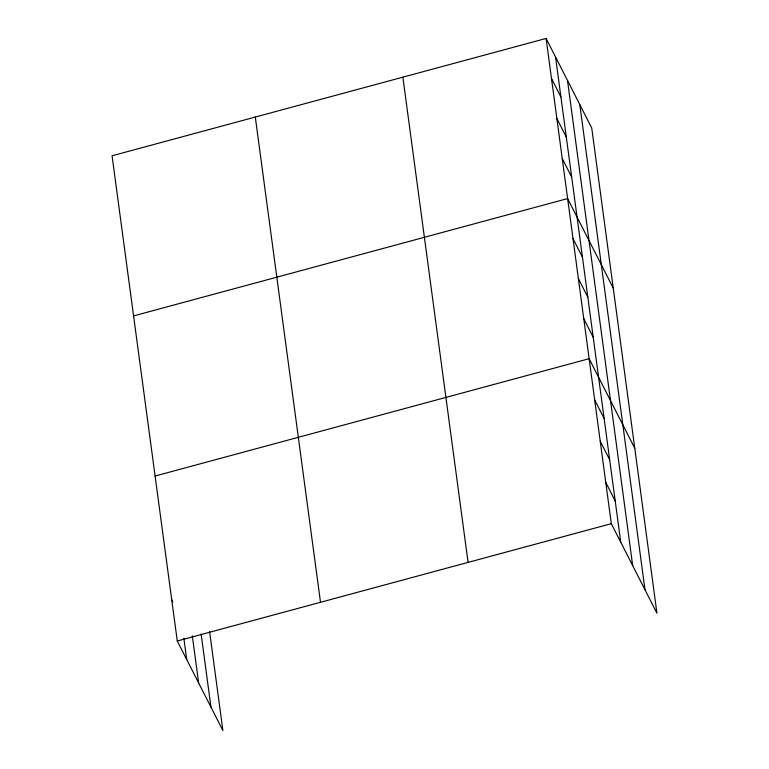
<?xml version="1.0" encoding="UTF-8"?>
<svg xmlns="http://www.w3.org/2000/svg" width="769" height="769" viewBox="0 0 769 769"><rect width="100%" height="100%" fill="white"/><g stroke="black" fill="none" stroke-linecap="round" stroke-linejoin="round"><path stroke-width="1.15" d="M546.105 38.45L611.307 523.67L656.937 613.22L591.726 128L546.105 38.45L112.063 155.78L177.274 641L222.895 730.55L209.591 631.56M133.585 315.905L567.618 198.575L613.249 288.125M155.098 476.03L589.141 358.7L634.771 448.24M177.274 641L611.307 523.67M551.479 78.476L560.928 97.019M556.862 118.513L566.311 137.045M562.245 158.539L571.684 177.081M573.001 238.601L582.45 257.144M578.384 278.638L587.824 297.17M583.758 318.664L593.207 337.207M594.687 399.938L604.126 418.48M600.224 441.185L609.673 459.718M605.77 482.432L615.21 500.965M171.727 599.762L172.775 601.819M579.788 104.565L644.999 589.785M567.493 80.418L632.695 565.648M555.545 56.983L620.756 542.212M402.869 77.169L468.081 562.389M255.298 117.061L320.5 602.281M201.142 634.06L210.956 707.115M192.317 635.838L198.652 682.968M183.868 638.328L186.713 659.542"/></g></svg>
